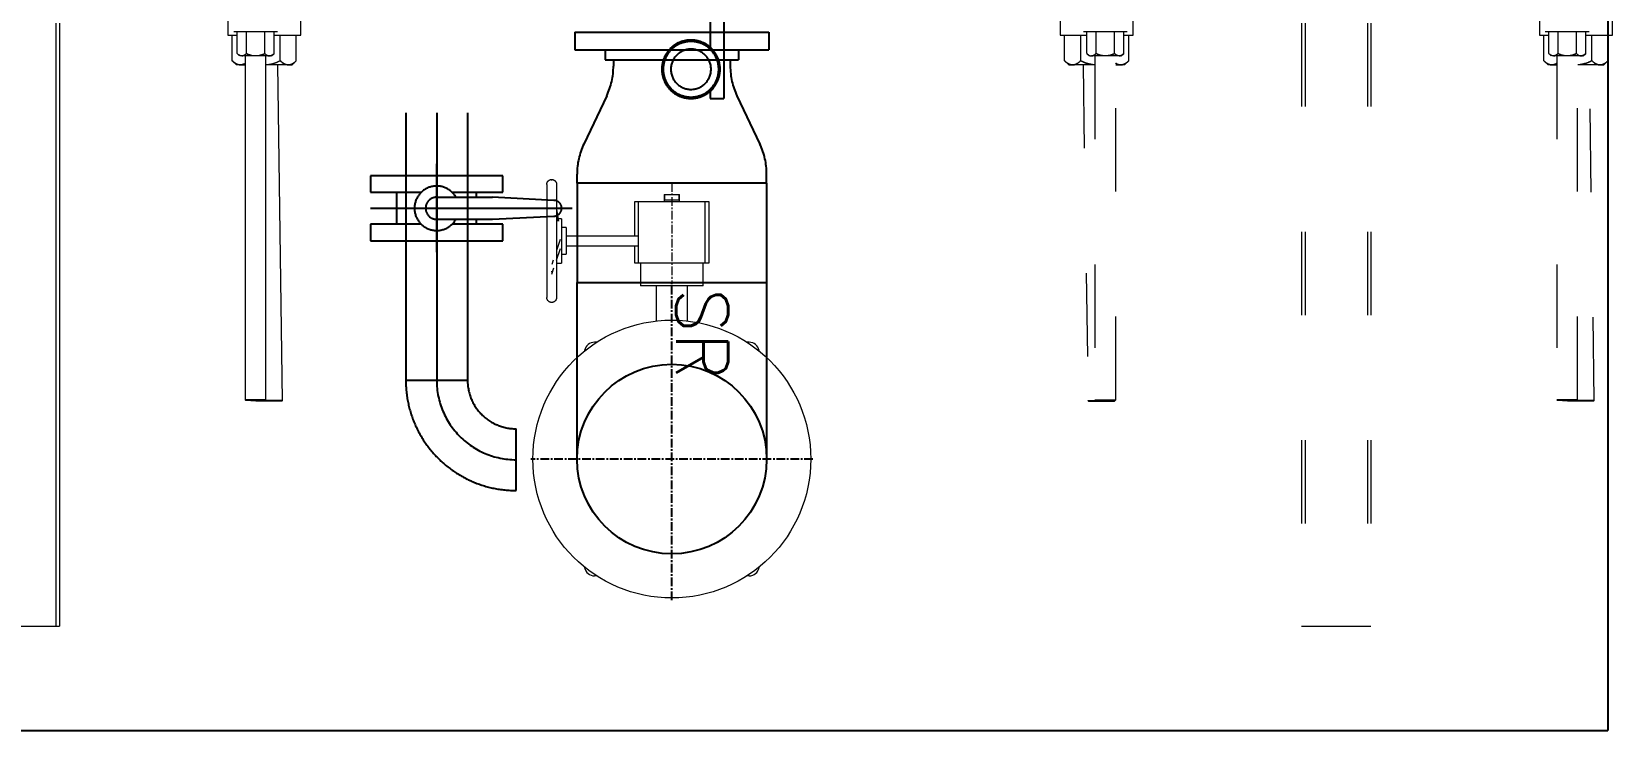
# Model space of a CAD drawing. Extents: x -181672 to 290600, y -29000 to 395522.
# Drawn here: x 11062 to 13338, y 32063 to 33069 of the extents above; entities that cross this region are included whole.
import ezdxf

# ---------------------------------------------------------------- set-up
doc = ezdxf.new("R2010")
doc.units = 0
doc.header["$LTSCALE"] = 10
for name, pattern in [('XFM7P20PCW$0$CENTER', [2, 1.25, -0.25, 0.25, -0.25]), ('XFM7P20PCW$0$Dashed', [2, 1, -1]), ('XFM7Q20PCW-200K$0$ACAD_ISO03W100', [30, 12, -18])]:
    doc.linetypes.add(name, pattern=pattern)
for name, color, linetype, lineweight in [('XFM7P20PCW$0$M-PIPE--4', 252, 'Continuous', 9), ('XFM7Q20PCW-200K$0$PCW EQ', 22, 'Continuous', 9), ('XFM7Q20PCW-200K$0$PCW EQ (FUTURE)', 252, 'XFM7Q20PCW-200K$0$ACAD_ISO03W100', 9)]:
    doc.layers.add(name, color=color, linetype=linetype, lineweight=lineweight)
doc.styles.add('XFM7P20PCW$0$Standard', font='txt.shx', dxfattribs={"bigfont": 'chineset.shx'})

# ---------------------------------------------------------------- blocks, each defined once
blk = doc.blocks.new('XFM7P20PCW$0$A$C4C7F1D6B')
at = {"color": 1, "linetype": 'XFM7P20PCW$0$CENTER'}
for p, q in [((0, 203.2), (0, -203.2)), ((203.2, 0), (-254, 0))]:
    blk.add_line(p, q, dxfattribs=at)
at = {"color": 0}
blk.add_lwpolyline([(0, -136.5), (-254, -136.5), (-254, 136.5), (0, 136.5)], dxfattribs=at)
blk.add_circle((0, 0), 136.5, dxfattribs=at)
at = {"color": 0, "style": 'XFM7P20PCW$0$Standard'}
blk.add_text('SR', height=75, dxfattribs=at).set_placement((-246.3, 6.2))
blk = doc.blocks.new('XFM7P20PCW$0$BV-250A-T')
for p, q in [((-180, 396.1), (-179.9, 396.3)), ((-180, 395.8), (-180, 396.1)), ((-180, 395.5), (-180, 395.8)), ((-180, 395.5), (-180, 232.5)), ((-179.9, 396.9), (-179.8, 397.2)), ((-179.9, 396.6), (-179.9, 396.9)), ((-179.9, 396.3), (-179.9, 396.6)), ((-179.8, 397.2), (-179.7, 397.4)), ((-179.7, 397.4), (-179.6, 397.7)), ((-179.6, 398), (-179.4, 398.2)), ((-179.6, 397.7), (-179.6, 398)), ((-179.4, 398.2), (-179.3, 398.5)), ((-179.3, 398.5), (-179.2, 398.7)), ((-179.2, 398.7), (-179.1, 399)), ((-179.1, 399), (-178.9, 399.2)), ((-178.9, 399.2), (-178.8, 399.5)), ((-178.8, 399.5), (-178.6, 399.7)), ((-178.6, 399.7), (-178.4, 399.9)), ((-178.4, 399.9), (-178.3, 400.1)), ((-178.3, 400.1), (-178.1, 400.3)), ((-178.1, 400.3), (-177.9, 400.5)), ((-177.9, 400.5), (-177.7, 400.7)), ((-177.7, 400.7), (-177.5, 400.9)), ((-177.5, 400.9), (-177.2, 401.1)), ((-177.2, 401.1), (-177, 401.2)), ((-177, 401.2), (-176.8, 401.4)), ((-176.8, 401.4), (-176.5, 401.5)), ((-176.5, 401.5), (-176.3, 401.7)), ((-176.3, 401.7), (-176, 401.8)), ((-176, 401.8), (-175.8, 401.9)), ((-175.8, 401.9), (-175.5, 402)), ((-175.5, 402), (-175.3, 402.1)), ((-175.3, 402.1), (-175, 402.2)), ((-175, 402.2), (-174.7, 402.3)), ((-174.7, 402.3), (-174.5, 402.3)), ((-174.5, 402.3), (-174.2, 402.4)), ((-174.2, 402.4), (-173.9, 402.4)), ((-173.9, 402.4), (-173.6, 402.5)), ((-173.6, 402.5), (-173.4, 402.5)), ((-173.4, 402.5), (-173.1, 402.5)), ((-173.1, 402.5), (-173, 402.5)), ((-172.8, 401.2), (-173, 402.5)), ((-173, 402.5), (-173, 402.5)), ((-173, 402.5), (-172.7, 402.5)), ((-172.7, 402.5), (-172.4, 402.5)), ((-172.4, 402.5), (-172.2, 402.4)), ((-172.2, 402.4), (-171.9, 402.4)), ((-171.9, 402.4), (-171.6, 402.4)), ((-171.6, 402.4), (-171.3, 402.3)), ((-171.3, 402.3), (-171.1, 402.2)), ((-171.1, 402.2), (-170.8, 402.1)), ((-170.8, 402.1), (-170.5, 402.1)), ((-170.5, 402.1), (-170.3, 401.9)), ((-170.3, 401.9), (-170, 401.8)), ((-170, 401.8), (-169.8, 401.7)), ((-169.8, 401.7), (-169.5, 401.6)), ((-169.5, 401.6), (-169.3, 401.4)), ((-169.3, 401.4), (-169, 401.3)), ((-169, 401.3), (-168.8, 401.1)), ((-168.8, 401.1), (-168.6, 400.9)), ((-168.6, 400.9), (-168.4, 400.8)), ((-168.4, 400.8), (-168.2, 400.6)), ((-168.2, 400.6), (-168, 400.4)), ((-168, 400.4), (-167.8, 400.2)), ((-167.8, 400.2), (-167.6, 400)), ((-167.6, 400), (-167.4, 399.7)), ((-167.4, 399.7), (-167.3, 399.5)), ((-167.3, 399.5), (-167.1, 399.3)), ((-167.1, 399.3), (-167, 399)), ((-167, 399), (-166.8, 398.8)), ((-166.8, 398.8), (-166.7, 398.5)), ((-166.7, 398.5), (-166.6, 398.3)), ((-166.6, 398.3), (-166.5, 398)), ((-166.5, 398), (-166.4, 397.8)), ((-166.4, 397.8), (-166.3, 397.5)), ((-166.3, 397.5), (-166.2, 397.2)), ((-166.2, 397.2), (-166.2, 397)), ((-166.2, 397), (-166.1, 396.7)), ((-166.1, 396.7), (-166.1, 396.4)), ((-166.1, 396.4), (-166, 396.1)), ((-166, 396.1), (-166, 395.9)), ((-166, 395.9), (-166, 395.6)), ((-166, 395.6), (-166, 395.5)), ((-166, 395.5), (-166, 232.5)), ((-166, 395.5), (-166, 395.5)), ((-53.1, 371), (53.1, 371)), ((-53.1, 321), (-53.1, 371)), ((-47.8, 282), (-47.8, 371)), ((-11, 381), (11, 381)), ((-11, 381), (-11, 371)), ((-10.7, 373), (-11, 373)), ((-10.5, 381), (-10.5, 373)), ((-10.5, 373), (10.5, 373)), ((10.5, 373), (10.5, 381)), ((10.5, 373), (11, 373)), ((11, 371), (11, 381)), ((47.8, 282), (47.8, 371)), ((53.1, 371), (53.1, 282)), ((-166.1, 348.1), (-165.1, 342.5)), ((-162.7, 342.5), (-166, 362)), ((-159, 346), (-166, 346)), ((-159, 346), (-159, 282)), ((-152, 333.2), (-159, 333.2)), ((-152, 333.2), (-152, 294.8)), ((-49.1, 321), (-152, 321)), ((-160.6, 316.2), (-166.2, 300.1)), ((-166.1, 286.4), (-160.3, 303.3)), ((-152, 307), (-49.1, 307)), ((-53.1, 282), (-53.1, 307)), ((-170.9, 286.4), (-173, 280.3)), ((-173, 266.3), (-170, 275.1)), ((-166, 282), (-159, 282)), ((-159, 294.8), (-152, 294.8)), ((53.1, 282), (-53.1, 282)), ((-45.3, 282), (-45.3, 249.5)), ((45.3, 249.5), (45.3, 282)), ((-173, 269.3), (-173, 270.3)), ((-180, 232.4), (-180, 232.5)), ((-180, 232.1), (-180, 232.4)), ((-180, 231.9), (-180, 232.1)), ((-179.9, 231.6), (-180, 231.9)), ((-179.9, 231.3), (-179.9, 231.6)), ((-179.8, 231), (-179.9, 231.3)), ((-179.8, 230.8), (-179.8, 231)), ((-179.7, 230.5), (-179.8, 230.8)), ((-179.6, 230.2), (-179.7, 230.5)), ((-179.5, 230), (-179.6, 230.2)), ((-179.4, 229.7), (-179.5, 230)), ((-179.3, 229.5), (-179.4, 229.7)), ((-179.2, 229.2), (-179.3, 229.5)), ((-179, 229), (-179.2, 229.2)), ((-178.9, 228.7), (-179, 229)), ((-178.7, 228.5), (-178.9, 228.7)), ((-178.6, 228.3), (-178.7, 228.5)), ((-178.4, 228), (-178.6, 228.3)), ((-178.2, 227.8), (-178.4, 228)), ((-178, 227.6), (-178.2, 227.8)), ((-177.8, 227.4), (-178, 227.6)), ((-167.9, 227.7), (-168.1, 227.5)), ((-167.7, 227.9), (-167.9, 227.7)), ((-167.6, 228.1), (-167.7, 227.9)), ((-167.4, 228.3), (-167.6, 228.1)), ((-167.2, 228.5), (-167.4, 228.3)), ((-167.1, 228.8), (-167.2, 228.5)), ((-166.9, 229), (-167.1, 228.8)), ((-166.8, 229.3), (-166.9, 229)), ((-166.7, 229.5), (-166.8, 229.3)), ((-166.6, 229.8), (-166.7, 229.5)), ((-166.4, 230), (-166.6, 229.8)), ((-166.3, 230.6), (-166.4, 230.3)), ((-166.4, 230.3), (-166.4, 230)), ((-166.2, 230.8), (-166.3, 230.6)), ((-166.1, 231.1), (-166.2, 230.8)), ((-166, 231.9), (-166.1, 231.7)), ((-166.1, 231.7), (-166.1, 231.4)), ((-166.1, 231.4), (-166.1, 231.1)), ((-166, 232.5), (-166, 232.2)), ((-166, 232.5), (-166, 232.5)), ((-166, 232.2), (-166, 231.9)), ((45.3, 249.5), (-45.3, 249.5)), ((-22.7, 249.5), (-22.7, 198.7)), ((22.7, 198.7), (22.7, 249.5)), ((-177.6, 227.2), (-177.8, 227.4)), ((-177.4, 227.1), (-177.6, 227.2)), ((-177.2, 226.9), (-177.4, 227.1)), ((-177, 226.7), (-177.2, 226.9)), ((-176.7, 226.6), (-177, 226.7)), ((-176.5, 226.4), (-176.7, 226.6)), ((-176.2, 226.3), (-176.5, 226.4)), ((-176, 226.2), (-176.2, 226.3)), ((-175.7, 226.1), (-176, 226.2)), ((-175.5, 225.9), (-175.7, 226.1)), ((-175.2, 225.9), (-175.5, 225.9)), ((-174.9, 225.8), (-175.2, 225.9)), ((-174.7, 225.7), (-174.9, 225.8)), ((-174.4, 225.6), (-174.7, 225.7)), ((-174.1, 225.6), (-174.4, 225.6)), ((-173.8, 225.6), (-174.1, 225.6)), ((-173.6, 225.5), (-173.8, 225.6)), ((-173.3, 225.5), (-173.6, 225.5)), ((-173, 225.5), (-173.3, 225.5)), ((-172.9, 225.5), (-173, 225.5)), ((-172.6, 225.5), (-172.9, 225.5)), ((-172.4, 225.5), (-172.6, 225.5)), ((-172.1, 225.6), (-172.4, 225.5)), ((-171.8, 225.6), (-172.1, 225.6)), ((-171.5, 225.7), (-171.8, 225.6)), ((-171.3, 225.7), (-171.5, 225.7)), ((-171, 225.8), (-171.3, 225.7)), ((-170.7, 225.9), (-171, 225.8)), ((-170.5, 226), (-170.7, 225.9)), ((-170.2, 226.1), (-170.5, 226)), ((-170, 226.2), (-170.2, 226.1)), ((-169.7, 226.3), (-170, 226.2)), ((-169.5, 226.5), (-169.7, 226.3)), ((-169.2, 226.6), (-169.5, 226.5)), ((-169, 226.8), (-169.2, 226.6)), ((-168.8, 226.9), (-169, 226.8)), ((-168.5, 227.1), (-168.8, 226.9)), ((-168.3, 227.3), (-168.5, 227.1)), ((-168.1, 227.5), (-168.3, 227.3)), ((-107.8, 168.2), (-111.4, 168.2)), ((111.4, 168.2), (107.8, 168.2)), ((-125.6, 156.3), (-125.6, 155.6)), ((125.6, 155.6), (125.6, 156.3)), ((-125.6, -155.6), (-125.6, -156.3)), ((125.6, -156.3), (125.6, -155.6)), ((-107.8, -168.3), (-111.4, -168.3)), ((111.4, -168.3), (107.8, -168.3))]:
    blk.add_line(p, q)
blk.add_circle((0, 0), 200)
for centre, start, end in [((-111.4, 153.8), 90, 169.8685), ((111.4, 153.8), 10.1315, 90), ((-111.4, -153.8), 190.1315, 270), ((111.4, -153.8), 270, 349.8685)]:
    blk.add_arc(centre, 14.4, start, end)
blk = doc.blocks.new('XFM7P20PCW$0$A$Ccee4e352')
at = {"color": 1, "linetype": 'XFM7P20PCW$0$Dashed', "ltscale": 50}
for p, q in [((548.8, 199), (548.7, -1186)), ((593.2, 199), (593.2, -1186)), ((637.7, 199), (637.6, -1186)), ((986.8, -670.2), (986.8, -706.5)), ((1006.8, -670.2), (1006.8, -780.2)), ((792.1, -684.7), (1071.5, -684.7)), ((792.1, -684.7), (792.1, -710.1)), ((1071.5, -684.7), (1071.5, -710.1)), ((792.1, -710.1), (1071.5, -710.1)), ((835.8, -710.1), (835.8, -724.4)), ((835.8, -724.4), (1027.8, -724.4)), ((847.7, -724.4), (847.7, -733.6)), ((847.7, -724.4), (1015.9, -724.4)), ((986.8, -706.5), (986.8, -706.6)), ((986.8, -706.6), (986.8, -706.5)), ((1015.9, -724.4), (1015.9, -733.6)), ((1027.8, -710.1), (1027.8, -724.4)), ((986.8, -770), (986.8, -769.9)), ((986.8, -769.9), (986.8, -770)), ((986.8, -770), (986.8, -780.2)), ((838, -776.5), (804.9, -846.2)), ((986.8, -780.2), (1006.8, -780.2)), ((1025.6, -776.5), (1058.7, -846.2)), ((593.2, -1001.3), (593.2, -874.5)), ((688.4, -891.5), (497.9, -891.5)), ((688.4, -915.3), (688.4, -891.5)), ((795.3, -902.2), (795.3, -889)), ((1068.3, -902.2), (795.3, -902.2)), ((795.3, -902.2), (795.3, -1045.4)), ((1068.3, -902.2), (1068.3, -889)), ((1068.3, -902.2), (1068.3, -1045.4)), ((535.7, -961.3), (535.7, -915.3)), ((593.2, -922.4), (673.6, -922.4)), ((615.4, -915.3), (688.4, -915.3)), ((650.7, -922.4), (650.7, -915.3)), ((761.9, -927), (673.6, -922.4)), ((498, -938.3), (788.4, -938.3)), ((593.2, -954.2), (673.6, -954.2)), ((650.7, -961.3), (650.7, -954.2)), ((673.6, -954.2), (761.9, -949.6)), ((548.8, -1186), (637.7, -1186)), ((707.5, -1344.7), (707.5, -1255.8))]:
    blk.add_line(p, q, dxfattribs=at)
for points in [[(497.9, -891.5), (497.9, -915.3), (571, -915.3)], [(497.9, -961.3), (497.9, -985.1), (688.4, -985.1), (688.4, -961.3), (615.4, -961.3)], [(571, -961.3), (497.9, -961.3)], [(571, -961.3), (515, -961.3)]]:
    blk.add_lwpolyline(points, dxfattribs=at)
for centre, radius, start, end in [((959.3, -738.2), 42, 90, 270), ((959.3, -738.2), 40, 90, 270), ((959.3, -738.2), 42, 270, 90), ((959.3, -738.2), 40, 270, 90), ((959.3, -738.2), 42, 68.4545, 83.1831), ((959.3, -738.2), 42, 61.259, 65.458), ((959.3, -738.2), 42, 54.0501, 58.1862), ((959.3, -738.2), 29, 90, 270), ((959.3, -738.2), 29, 270, 90), ((959.3, -738.2), 42, 49.0984, 50.9556), ((959.3, -738.2), 42, 46.5347, 49.0984), ((959.3, -738.2), 42, 36.8238, 44.1273), ((959.3, -738.2), 42, 23.3768, 30.6865), ((959.3, -738.2), 42, 16.3633, 20.9673), ((959.3, -738.2), 42, 346.1344, 13.8656), ((747.7, -733.6), 100, 334.6007, 0), ((959.3, -738.2), 42, 339.0327, 343.6367), ((1115.9, -733.6), 100, 180, 205.3993), ((959.3, -738.2), 42, 301.8138, 305.9499), ((959.3, -738.2), 42, 309.0444, 310.9016), ((959.3, -738.2), 42, 310.9016, 313.4653), ((959.3, -738.2), 42, 315.8727, 323.1762), ((959.3, -738.2), 42, 329.3135, 336.6232), ((959.3, -738.2), 42, 276.8169, 291.5455), ((959.3, -738.2), 42, 294.542, 298.741), ((895.3, -889), 100, 154.6007, 180), ((968.3, -889), 100, 0, 25.3993), ((593.2, -938.3), 32, 29.8512, 330.1488), ((593.2, -938.3), 15.9, 90, 270), ((761.9, -938.3), 11.3, 270, 90), ((707.5, -1186), 158.7, 180, 270), ((707.5, -1186), 114.3, 180, 270), ((707.5, -1186), 69.8, 180, 270)]:
    blk.add_arc(centre, radius, start, end, dxfattribs=at)
at = {"layer": 'XFM7P20PCW$0$M-PIPE--4', "color": 1, "linetype": 'XFM7P20PCW$0$CENTER'}
blk.add_line((931.8, -902.2), (931.8, -1045.4), dxfattribs=at)
at = {"color": 1, "linetype": 'XFM7P20PCW$0$Dashed', "ltscale": 50, "rotation": 270}
blk.add_blockref('XFM7P20PCW$0$A$C4C7F1D6B', (931.8, -1299.4), dxfattribs=at)
at = {"layer": 'XFM7P20PCW$0$M-PIPE--4'}
blk.add_blockref('XFM7P20PCW$0$BV-250A-T', (931.8, -1299.4), dxfattribs=at)
blk = doc.blocks.new('XFM7P20PCW')
blk.add_blockref('XFM7P20PCW$0$A$Ccee4e352', (11051.86103, 33752.84065))
blk = doc.blocks.new('XFM7Q20PCW-200K$0$T20_FG_LC1800_15_03 - T20_FG_LC1800_15_03-V1119-CUB_L40')
for p, q in [((-152.4, 24.7), (-152.4, -10.3)), ((642.6, -10.3), (642.6, 24.7)), ((-47.4, -10.3), (-47.4, 14.7)), ((195.1, 6.7), (195.1, -861.3)), ((200.1, 6.7), (200.1, -861.3)), ((290.1, 6.7), (290.1, -861.3)), ((295.1, 6.7), (295.1, -861.3)), ((537.6, 14.7), (537.6, -10.3)), ((-152.4, -10.3), (-114.1, -10.3)), ((-146.1, -47.1), (-146.1, -10.3)), ((-123, -10.3), (-123, -47.1)), ((-118.9, -5.3), (-55.9, -5.3)), ((-113.9, -36.7), (-113.9, -5.3)), ((-100.6, -36.7), (-100.6, -5.3)), ((-74.1, -36.7), (-74.1, -5.3)), ((-60.8, -36.7), (-60.8, -5.3)), ((-59.8, -10.3), (-47.4, -10.3)), ((-53.7, -47.1), (-53.7, -10.3)), ((537.6, -10.3), (550.1, -10.3)), ((543.9, -47.1), (543.9, -10.3)), ((546.1, -5.3), (609.1, -5.3)), ((551.1, -36.7), (551.1, -5.3)), ((564.4, -36.7), (564.4, -5.3)), ((590.9, -36.7), (590.9, -5.3)), ((604.2, -36.7), (604.2, -5.3)), ((604.9, -10.3), (642.6, -10.3)), ((613.2, -47.1), (613.2, -10.3)), ((636.3, -47.1), (636.3, -10.3)), ((-113.9, -36.7), (-110.4, -40.3)), ((-107.3, -40.3), (-107.3, -40.3)), ((-67.4, -40.3), (-107.3, -40.3)), ((-102.4, -40.3), (-102.4, -535.3)), ((-72.4, -535.3), (-72.4, -40.3)), ((-67.4, -40.3), (-67.4, -40.3)), ((-64.4, -40.3), (-60.8, -36.7)), ((551.1, -36.7), (554.6, -40.3)), ((597.6, -40.3), (557.7, -40.3)), ((557.7, -40.3), (557.7, -40.3)), ((562.6, -40.3), (562.6, -535.3)), ((592.6, -535.3), (592.6, -40.3)), ((597.6, -40.3), (597.6, -40.3)), ((600.6, -40.3), (604.2, -36.7)), ((-146.1, -47.1), (-139.9, -53.3)), ((-139.9, -53.3), (-134.5, -53.3)), ((-102.4, -53.3), (-134.5, -53.3)), ((-119.4, -53.2), (-112.4, -536.3)), ((-72.3, -53.3), (-65.2, -53.3)), ((-59.9, -53.3), (-65.2, -53.3)), ((-59.9, -53.3), (-53.7, -47.1)), ((543.9, -47.1), (550.1, -53.3)), ((555.5, -53.3), (550.1, -53.3)), ((555.5, -53.3), (562.6, -53.3)), ((624.8, -53.3), (592.7, -53.3)), ((616.6, -536.3), (609.6, -53.2)), ((624.8, -53.3), (630.1, -53.3)), ((630.1, -53.3), (636.3, -47.1)), ((-112.4, -536.3), (-111.4, -537.3)), ((-112.4, -536.3), (-73.4, -536.3)), ((-111.4, -537.3), (-74.4, -537.3)), ((-102.4, -535.3), (-101.4, -536.3)), ((-102.4, -535.3), (-72.4, -535.3)), ((-101.4, -536.3), (-76.6, -536.3)), ((-73.4, -536.3), (-80.4, -536.3)), ((-76.4, -536.3), (-73.4, -536.3)), ((-74.4, -537.3), (-73.4, -536.3)), ((-73.4, -536.3), (-72.4, -535.3)), ((562.6, -535.3), (563.6, -536.3)), ((562.6, -535.3), (563.6, -536.3)), ((592.6, -535.3), (562.6, -535.3)), ((591.6, -536.3), (563.6, -536.3)), ((570.6, -536.3), (577.6, -536.3)), ((577.6, -536.3), (578.6, -537.3)), ((577.6, -536.3), (578.6, -537.3)), ((616.6, -536.3), (577.6, -536.3)), ((615.6, -537.3), (578.6, -537.3)), ((591.6, -536.3), (592.6, -535.3)), ((615.6, -537.3), (616.6, -536.3)), ((615.6, -537.3), (616.6, -536.3)), ((195.1, -861.3), (295.1, -861.3))]:
    blk.add_line(p, q)
for points in [[(-113.9, -36.7), (-112.9, -37.9), (-110.7, -39.6), (-108.4, -40.2), (-107.3, -40.3)], [(-100.6, -36.7), (-101.7, -37.9), (-103.9, -39.6), (-106.1, -40.2), (-107.3, -40.3)], [(-107.3, -40.3), (-106.1, -40.2), (-105, -39.9), (-103.9, -39.3)], [(-103.9, -39.3), (-102.7, -38.7), (-101.7, -37.9), (-100.6, -36.7)], [(-100.6, -36.7), (-98.5, -37.9), (-96.3, -38.7), (-94.1, -39.3)], [(-87.4, -40.3), (-89.7, -40.2), (-94.3, -39.6), (-98.6, -37.9), (-100.6, -36.7)], [(-74.1, -36.7), (-76.2, -37.9), (-80.6, -39.6), (-85.1, -40.2), (-87.4, -40.3)], [(-80.5, -39.3), (-78.3, -38.7), (-76.2, -37.9), (-74.1, -36.7)], [(-67.4, -40.3), (-68.6, -40.2), (-70.9, -39.6), (-73, -37.9), (-74.1, -36.7)], [(-60.8, -36.7), (-61.9, -37.9), (-64, -39.6), (-66.3, -40.2), (-67.4, -40.3)], [(-67.4, -40.3), (-66.3, -40.2), (-65.1, -39.9), (-64, -39.3)], [(-64, -39.3), (-62.9, -38.7), (-61.8, -37.9), (-60.8, -36.7)], [(557.7, -40.3), (556.5, -40.2), (554.3, -39.6), (552.1, -37.9), (551.1, -36.7)], [(564.4, -36.7), (563.3, -37.9), (561.1, -39.6), (558.9, -40.2), (557.7, -40.3)], [(557.7, -40.3), (558.9, -40.2), (560, -39.9), (561.1, -39.3)], [(561.1, -39.3), (562.3, -38.7), (563.3, -37.9), (564.4, -36.7)], [(577.6, -40.3), (575.3, -40.2), (570.7, -39.6), (566.4, -37.9), (564.4, -36.7)], [(564.6, -36.9), (566.7, -37.9), (568.8, -38.8), (570.9, -39.3)], [(590.9, -36.7), (588.8, -37.9), (584.4, -39.6), (579.9, -40.2), (577.6, -40.3)], [(584.5, -39.3), (586.7, -38.7), (588.8, -37.9), (590.9, -36.7)], [(590.9, -36.7), (592, -37.9), (594.2, -39.6), (596.4, -40.2), (597.6, -40.3)], [(604.2, -36.7), (603.1, -37.9), (601, -39.6), (598.7, -40.2), (597.6, -40.3)], [(597.6, -40.3), (598.7, -40.2), (599.9, -39.9), (601, -39.3)], [(601, -39.3), (602.1, -38.7), (603.2, -37.9), (604.2, -36.7)], [(-146.1, -47.1), (-144.2, -49.1), (-142.4, -50.6), (-140.4, -51.6)], [(-134.5, -53.3), (-136.5, -53.2), (-140.5, -52), (-144.2, -49.1), (-146.1, -47.1)], [(-140.4, -51.6), (-138.5, -52.6), (-136.5, -53.2), (-134.5, -53.3)], [(-123, -47.1), (-124.8, -49.1), (-128.5, -52), (-132.5, -53.2), (-134.5, -53.3)], [(-134.5, -53.3), (-132.5, -53.2), (-130.5, -52.6), (-128.6, -51.6)], [(-128.6, -51.6), (-126.6, -50.5), (-124.8, -49.1), (-123, -47.1)], [(-123, -47.1), (-119.3, -49.1), (-115.6, -50.6), (-111.7, -51.6)], [(-111.7, -51.6), (-110, -52), (-108.3, -52.4), (-106.5, -52.7)], [(-72.4, -50.8), (-72, -51.1), (-71.6, -51.4), (-71.1, -51.6)], [(-71.1, -51.6), (-69.2, -52.6), (-67.2, -53.2), (-65.2, -53.3)], [(-53.7, -47.1), (-55.5, -49.1), (-59.2, -52), (-63.2, -53.2), (-65.2, -53.3)], [(-65.2, -53.3), (-63.2, -53.2), (-61.2, -52.6), (-59.3, -51.6)], [(-59.3, -51.6), (-57.4, -50.5), (-55.5, -49.1), (-53.7, -47.1)], [(543.9, -47.1), (545.8, -49.1), (547.6, -50.6), (549.6, -51.6)], [(555.5, -53.3), (553.5, -53.2), (549.5, -52), (545.8, -49.1), (543.9, -47.1)], [(549.6, -51.6), (551.5, -52.6), (553.5, -53.2), (555.5, -53.3)], [(555.5, -53.3), (557.5, -53.2), (559.5, -52.6), (561.4, -51.6)], [(561.4, -51.6), (561.9, -51.4), (562.3, -51.1), (562.7, -50.8)], [(596.8, -52.7), (598.6, -52.4), (600.3, -52), (602, -51.6)], [(602, -51.6), (605.9, -50.5), (609.6, -49.1), (613.2, -47.1)], [(613.2, -47.1), (615.1, -49.1), (616.9, -50.6), (618.9, -51.6)], [(624.8, -53.3), (622.7, -53.2), (618.8, -52), (615, -49.1), (613.2, -47.1)], [(618.9, -51.6), (620.8, -52.6), (622.8, -53.2), (624.8, -53.3)], [(636.3, -47.1), (634.5, -49.1), (630.8, -52), (626.8, -53.2), (624.8, -53.3)], [(624.8, -53.3), (626.8, -53.2), (628.8, -52.6), (630.7, -51.6)], [(630.7, -51.6), (632.6, -50.5), (634.5, -49.1), (636.3, -47.1)]]:
    blk.add_open_spline(points, degree=3)
for points, knots in [([(-102.4, -53.2), (-105.6, -52.9), (-112.6, -51.7), (-119.3, -49.1), (-123, -47.1)], [-0.8948363, -0.8948363, -0.8948363, -0.8948363, -0.5, 0, 0, 0, 0]), ([(-106.5, -52.7), (-108.3, -52.4), (-113.9, -51.2), (-119.3, -49.1), (-123, -47.1)], [-0.7235953, -0.7235953, -0.7235953, -0.7235953, -0.5, 0, 0, 0, 0]), ([(-65.2, -53.3), (-67.3, -53.2), (-69.7, -52.5), (-72, -51.1), (-72.4, -50.8)], [-1, -1, -1, -1, -0.5, -0.3931189, -0.3931189, -0.3931189, -0.3931189]), ([(562.7, -50.8), (562.3, -51.1), (559.9, -52.5), (557.5, -53.2), (555.5, -53.3)], [-0.6083228, -0.6083228, -0.6083228, -0.6083228, -0.5, 0, 0, 0, 0]), ([(613.2, -47.1), (609.6, -49.1), (602.9, -51.7), (595.8, -52.9), (592.7, -53.2)], [-1, -1, -1, -1, -0.5, -0.10553, -0.10553, -0.10553, -0.10553]), ([(613.2, -47.1), (609.6, -49.1), (604.2, -51.2), (598.5, -52.4), (596.8, -52.7)], [-1, -1, -1, -1, -0.5, -0.2773673, -0.2773673, -0.2773673, -0.2773673])]:
    blk.add_open_spline(points, degree=3, knots=knots)
blk = doc.blocks.new('XFM7Q20PCW-200K')
for p in [(13331.5, 34322.8), (919.4, 32062.8)]:
    blk.add_line(p, (13331.5, 32062.8))
at = {"layer": 'XFM7Q20PCW-200K$0$PCW EQ'}
blk.add_blockref('XFM7Q20PCW-200K$0$T20_FG_LC1800_15_03 - T20_FG_LC1800_15_03-V1119-CUB_L40', (10806.7, 33074.1), dxfattribs=at)
at = {"layer": 'XFM7Q20PCW-200K$0$PCW EQ (FUTURE)'}
blk.add_blockref('XFM7Q20PCW-200K$0$T20_FG_LC1800_15_03 - T20_FG_LC1800_15_03-V1119-CUB_L40', (12695.2, 33074.1), dxfattribs=at)

msp = doc.modelspace()

# ---------------------------------------------------------------- block references
for name in ['XFM7P20PCW', 'XFM7Q20PCW-200K']:
    msp.add_blockref(name, (0, 0))

doc.saveas('drawing.dxf')
